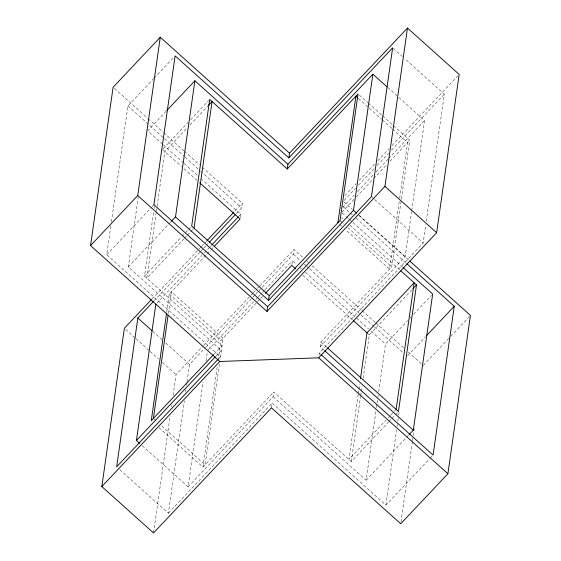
<?xml version="1.0" encoding="UTF-8"?>
<svg xmlns="http://www.w3.org/2000/svg" width="561" height="561" viewBox="0 0 561 561"><rect width="100%" height="100%" fill="white"/><g stroke="black" fill="none" stroke-linecap="round" stroke-linejoin="round"><path stroke-width="0.42" stroke-dasharray="2.81 2.1" d="M218.671 358.654L220.473 356.747L106.744 254.75L110.931 225.333M111.422 221.868L127.922 105.931L153.602 78.694M215.992 356.123L221.371 350.415L128.322 266.959L138.195 197.584M214.253 353.935L222.051 345.66L144.507 276.117L153.644 211.925M154.135 208.454L154.38 206.721M156.217 212.282L146.835 278.207L183.868 238.937M156.344 211.413L156.961 207.079M157.08 206.21L164.864 151.561L186.96 128.125M166.701 312.288L169.296 294.069L210.684 250.178M168.335 313.501L171.421 291.811L223.117 338.178L220.017 359.91M153.525 532.95L170.151 416.164M171.505 406.648L171.75 404.916M173.104 395.4L176.056 374.636L203.005 346.06M119.893 469.725L168.356 513.189L184.366 400.715M185.6 392.062L185.964 389.467M186.582 385.141L186.953 382.546M187.072 381.676L189.541 364.377L205.137 347.834M142.256 445.693L188.131 486.843L203.068 381.915M206.027 361.102L207.261 352.427M159.022 427.671L202.963 467.082L217.289 366.452M218.152 360.379L220.992 340.429L256.98 302.267M219.414 364.201L205.095 464.824L161.154 425.42M240.297 217.43L240.746 214.26L201.708 179.247M236.251 213.657L241.651 207.928L242.324 203.18L200.116 165.32M271.489 407.854L272.162 403.107L385.891 505.103L429.495 458.87M188.131 486.843L273.067 396.774L273.74 392.027L351.284 461.57L388.317 422.3M291.881 264.582L292.442 260.627L296.348 264.126M262.141 287.379L293.347 254.294L294.02 249.547L303.115 257.695M319.013 355.443L319.349 353.072L423.155 242.99L425.743 224.821M324.153 350.239L320.254 346.74L320.927 341.986L391.704 266.931L409.733 140.278L393.577 125.79M358.213 394.418L348.956 459.48L385.982 420.21M358.339 393.549L358.83 390.084M358.956 389.215L359.692 384.012M351.284 461.57L360.541 396.508M360.667 395.638L361.158 392.174M361.284 391.305L362.027 386.101M363.135 378.289L369.306 334.917L412.314 289.315M399.208 201.525L389.579 269.189L345.639 229.779M399.698 198.054L407.602 142.536L392.742 129.205M273.067 396.774L366.116 480.23L375.989 410.848M376.487 407.384L376.978 403.913M377.104 403.043L377.841 397.84M377.967 396.978L378.212 395.239M378.703 391.774L385.491 344.075L407.595 320.64M320.254 346.74L405.182 256.672L411.606 211.574M411.725 210.712L424.565 120.524L398.717 97.341M426.234 221.357L444.34 94.171L404.923 58.821M385.891 505.103L396.606 429.831M397.097 426.374L397.342 424.642M397.84 421.178L398.576 415.989M398.703 415.126L399.067 412.531M400.975 522.032L412.419 441.577M412.545 440.715L413.162 436.388M413.282 435.525L414.27 428.604M154.205 78.063L173.91 57.166M166.217 111.176L147.697 130.811L162.662 144.233M163.125 148.833L188.215 122.235M190.6 119.696L208.524 100.7M189.948 124.956L207.865 105.952M106.744 254.75L151.54 207.24M152.136 206.609L153.924 204.709M128.322 266.959L170.726 221.988M144.507 276.117L181.54 236.847M182.136 236.216L188.11 229.884M188.706 229.246L190.495 227.345M184.464 238.306L186.855 235.774M187.451 235.136L192.83 229.442M151.905 299.062L201.006 246.994M201.609 246.363L206.399 241.279M235.143 210.803L242.324 203.18M154.044 300.829L200.249 251.833M200.845 251.202L203.25 248.656M203.846 248.018L208.047 243.565M157.01 303.059L201.869 255.493M204.26 252.955L209.646 247.247M210.242 246.609L211.441 245.339M238.951 216.167L240.746 214.26M211.28 249.547L213.082 247.632M203.601 345.429L250.311 295.899M250.907 295.261L252.702 293.361M253.306 292.723L256.896 288.915M257.492 288.277L259.287 286.376M259.89 285.738L294.02 249.547M344.798 195.698L356.172 183.629M359.166 180.46L375.337 163.314M377.735 160.769L389.11 148.707M392.104 145.53L457.972 75.679M205.74 347.196L254.939 295.016M255.543 294.378L258.544 291.201M259.14 290.563L261.545 288.017M344.131 200.438L355.534 188.349M358.528 185.165L374.734 167.984M377.132 165.439L388.535 153.349M391.536 150.166L444.34 94.171M208.11 350.057L253.565 301.853M255.956 299.315L257.751 297.414M258.348 296.776L261.938 292.975M262.534 292.337L264.329 290.437M264.932 289.799L292.442 260.627M342.617 207.416L353.984 195.368M357.574 191.56L373.724 174.436M376.115 171.897L388.079 159.212M388.675 158.574L424.565 120.524M257.576 301.629L259.974 299.083M260.577 298.452L263.579 295.268M341.951 212.156L353.949 199.435M356.347 196.89L373.142 179.078M373.738 178.447L386.936 164.45M389.937 161.273L409.733 140.278M202.963 467.082L273.74 392.027M168.356 513.189L272.162 403.107M409.979 318.108L411.178 316.839M413.569 314.307L431.486 295.31M407.672 355.66L425.589 336.656M423.26 365.449L450.132 336.944M450.735 336.312L470.441 315.415M388.373 417.679L390.168 415.778M390.765 415.14L393.752 411.977M394.348 411.339L395.54 410.077M388.913 421.669L391.305 419.13M391.901 418.499L394.888 415.329M395.484 414.698L397.875 412.167M366.116 480.23L406.136 437.79M406.732 437.159L408.52 435.259M430.091 458.232L432.482 455.7M393.289 48.393L402.335 56.507M387.728 87.488L398.065 96.758M359.328 95.075L367.728 102.614M368.374 103.189L381.943 115.363M382.588 115.938L392.931 125.215M358.493 98.491L381.753 119.353M382.399 119.935L392.097 128.63M372.111 197.206L374.047 198.945M374.692 199.52L423.155 242.99M359.306 215.522L405.182 256.672M343.802 201.834L352.245 209.407M358.738 215.235L408.745 260.08M343.129 206.588L349.629 212.416M350.274 212.998L352.876 215.333M356.13 218.243L406.164 263.123M342.231 212.921L346.137 216.427M346.789 217.009L348.739 218.755M349.391 219.344L402.749 267.197M341.558 217.675L342.862 218.846M350.029 225.27L399.551 269.687M340.008 220.571L343.886 224.049M347.764 227.521L391.704 266.931M339.819 224.561L341.761 226.3M114.388 88.442L147.508 118.147M148.16 118.729L163.097 132.123M163.742 132.705L183.875 150.762M184.527 151.344L199.464 164.738M307.007 261.195L308.305 262.359M312.204 265.851L361.565 310.121M362.21 310.703L375.197 322.351M375.849 322.933L403.773 347.974M408.317 352.056L421.311 363.703M127.922 105.931L184.464 156.638M185.109 157.22L200.06 170.628M200.705 171.21L241.651 207.928M293.347 254.294L300.493 260.704M304.392 264.203L306.341 265.949M306.993 266.531L308.943 268.284M309.595 268.866L360.281 314.328M360.933 314.91L373.928 326.565M374.58 327.147L403.177 352.792M163.314 144.815L183.489 162.907M184.134 163.489L197.802 175.747M300.254 267.625L301.552 268.796M305.457 272.295L368.577 328.907M371.179 331.235L385.491 344.075M162.529 149.471L181.427 166.414M184.036 168.756L197.065 180.439M302.842 275.311L353.016 320.31M368.009 333.753L369.306 334.917M320.927 341.986L326.79 347.245M319.349 353.072L320.647 354.236M169.296 294.069L220.992 340.429M152.704 331.341L161.75 339.454M165.628 342.932L189.541 364.377M125.657 329.433L135.348 338.129M135.993 338.704L149.563 350.877M150.208 351.452L158.609 358.991M162.487 362.469L176.056 374.636M154.044 419.046L155.979 420.778"/><path stroke-width="0.84" d="M151.309 299.7L124.36 328.276L101.829 486.59L153.525 532.95L271.489 407.854L400.729 523.764L447.909 473.722L318.676 357.82L219.793 361.494L90.559 245.585L113.091 87.278L160.271 37.236L289.511 153.146L288.838 157.893L175.109 55.897L153.924 204.709L267.653 306.706L266.98 311.453L137.74 195.551L160.271 37.236M153.441 301.467L137.845 318.01L116.66 466.829L218.068 359.292M139.668 443.379L136.435 440.476L155.818 304.328M175.509 216.925L194.884 80.77L287.933 164.226L287.26 168.973L209.716 99.43L191.694 226.083L269.231 295.626L268.558 300.373L175.509 216.925L171.322 221.357M166.582 313.15L151.267 420.722L213.65 354.566M153.398 418.464L168.09 315.233M194.022 228.173L212.044 101.52L208.461 105.321M337.883 222.822L355.905 96.176L357.848 97.916M268.558 300.373L353.493 210.305L372.869 74.157L387.083 86.906M266.98 311.453L384.944 186.364L407.475 28.05L459.171 74.41L436.64 232.724L318.676 357.82M360.435 378.801L366.978 332.827L414.165 282.793L396.136 409.439M400.856 270.858L416.493 284.883L398.471 411.529L327.442 347.834M409.123 434.621L413.303 430.189L432.678 294.041L403.394 267.779M406.816 263.705L454.256 306.25L433.078 455.069L321.299 354.818M447.909 473.722L470.441 315.415L410.042 261.244M166.813 110.545L194.884 80.77M90.559 245.585L137.74 195.551M206.995 240.648L233.944 212.072M289.511 153.146L407.475 28.05M209.246 242.289L235.648 214.295M288.838 157.893L392.644 47.811L371.459 196.623L267.653 306.706M212.037 244.708L238.355 216.798M287.933 164.226L372.869 74.157M214.281 246.363L240.073 219.014L199.674 182.781M287.26 168.973L358.037 93.918L340.008 220.571L269.231 295.626M265.374 293.361L291.769 265.374L295.675 268.88M136.435 440.476L215.389 356.754M101.829 486.59L219.793 361.494M412.91 288.684L416.493 284.883M426.781 335.387L454.256 306.25M384.944 186.364L436.64 232.724M353.493 210.305L356.719 213.208M353.668 320.892L367.357 333.164M324.805 350.821L413.303 430.189M137.845 318.01L152.059 330.766"/></g></svg>
